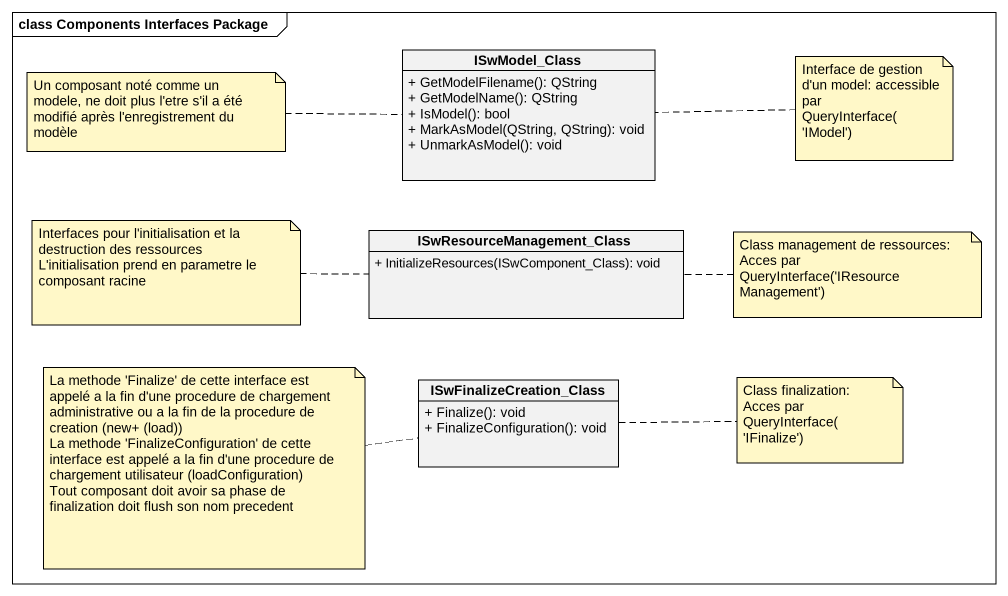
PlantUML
@startuml
mainframe class Components Interfaces Package
hide circle
hide empty members
skinparam classAttributeIconSize 0
class ISwModel_Class {
  + GetModelFilename(): QString
  + GetModelName(): QString
  + IsModel(): bool
  + MarkAsModel(QString, QString): void
  + UnmarkAsModel(): void
}
class ISwResourceManagement_Class {
  + InitializeResources(ISwComponent_Class): void
}
class ISwFinalizeCreation_Class {
  + Finalize(): void
  + FinalizeConfiguration(): void
}
note right of ISwModel_Class : Interface de gestion d'un model: accessible par QueryInterface('IModel')
note left of ISwModel_Class : Un composant noté comme un modele, ne doit plus l'etre s'il a été modifié après l'enregistrement du modèle
note left of ISwResourceManagement_Class
  Interfaces pour l'initialisation et la destruction des ressources
  L'initialisation prend en parametre le composant racine
end note
note right of ISwResourceManagement_Class : Class management de ressources: Acces par QueryInterface('IResourceManagement')
note left of ISwFinalizeCreation_Class
  La methode 'Finalize' de cette interface est appelé a la fin d'une procedure de chargement administrative ou a la fin de la procedure de creation (new+ (load))
  La methode 'FinalizeConfiguration' de cette interface est appelé a la fin d'une procedure de chargement utilisateur (loadConfiguration)
  Tout composant doit avoir sa phase de finalization doit flush son nom precedent
end note
note right of ISwFinalizeCreation_Class : Class finalization: Acces par QueryInterface('IFinalize')
@enduml
